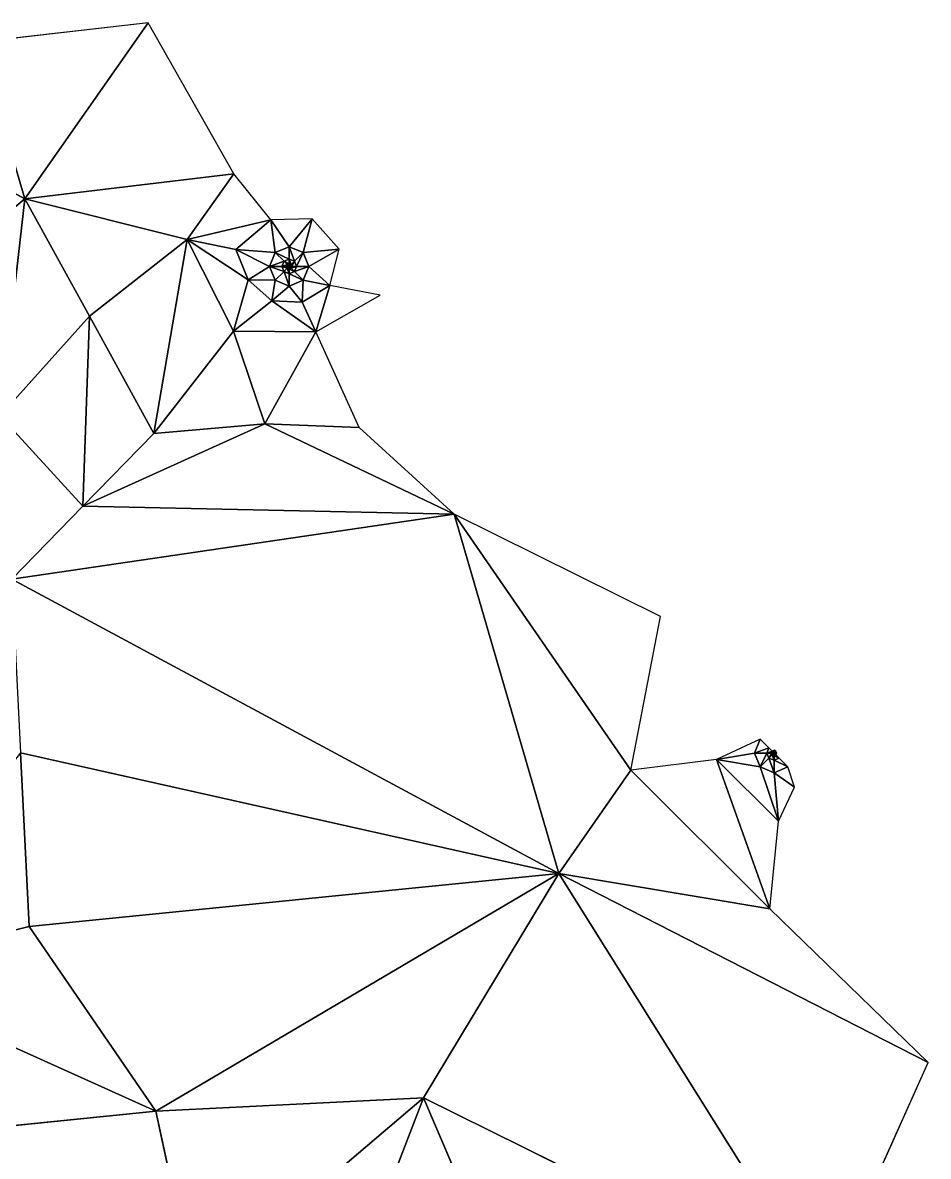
# Model space of a CAD drawing. Header units: metres. Extents: x 0 to 613718, y 0 to 269741.
# Drawn here: x 612874.8 to 613209.9, y 269225 to 269644.4 of the extents above; entities that cross this region are included whole.
import ezdxf

# ---------------------------------------------------------------- set-up
doc = ezdxf.new("R2010")
doc.units = ezdxf.units.M
doc.layers.get('0').update_dxf_attribs({"color": 13, "true_color": 0xff5454})

# ---------------------------------------------------------------- blocks, each defined once
blk = doc.blocks.new('Group1_1')
for p, q in [((612921.18, 269644.43, 249.36), (612858.37, 269637.19, 249.18)), ((612875.58, 269579.29, 249.33), (612921.18, 269644.43, 249.36)), ((612952.94, 269588.53, 249.54), (612921.18, 269644.43, 249.36)), ((612858.37, 269637.19, 249.18), (612875.58, 269579.29, 249.33)), ((612875.58, 269579.29, 249.33), (612808.02, 269615.47, 249.08)), ((612875.58, 269579.29, 249.33), (612952.94, 269588.53, 249.54)), ((612952.94, 269588.53, 249.54), (612935.62, 269564.16, 249.53)), ((612966.6, 269571.46, 249.59), (612952.94, 269588.53, 249.54)), ((612875.58, 269579.29, 249.33), (612852.45, 269560.19, 249.31)), ((612866.27, 269498.98, 249.47), (612875.58, 269579.29, 249.33)), ((612875.58, 269579.29, 249.33), (612935.62, 269564.16, 249.53)), ((612875.58, 269579.29, 249.33), (612899.46, 269535.86, 249.49)), ((612935.62, 269564.16, 249.53), (612966.6, 269571.46, 249.59)), ((612966.6, 269571.46, 249.59), (612953.6, 269560.52, 249.59)), ((612981.91, 269571.84, 249.71), (612966.6, 269571.46, 249.59)), ((612966.6, 269571.46, 249.59), (612973.42, 269561.55, 249.61)), ((612966.6, 269571.46, 249.59), (612968.26, 269559.42, 249.59)), ((612981.91, 269571.84, 249.71), (612973.42, 269561.55, 249.61)), ((612981.91, 269571.84, 249.71), (612978.57, 269559.42, 249.65)), ((612991.94, 269560.65, 249.82), (612981.91, 269571.84, 249.71)), ((612899.46, 269535.86, 249.49), (612935.62, 269564.16, 249.53)), ((612935.62, 269564.16, 249.53), (612923.35, 269492.43, 249.67)), ((612952.78, 269530.28, 249.68), (612935.62, 269564.16, 249.53)), ((612935.62, 269564.16, 249.53), (612953.6, 269560.52, 249.59)), ((612935.62, 269564.16, 249.53), (612958.24, 269549.33, 249.64)), ((612953.6, 269560.52, 249.59), (612968.26, 269559.42, 249.59)), ((612953.6, 269560.52, 249.59), (612966.13, 269554.26, 249.61)), ((612953.6, 269560.52, 249.59), (612958.24, 269549.33, 249.64)), ((612973.42, 269561.55, 249.61), (612968.26, 269559.42, 249.59)), ((612973.42, 269561.55, 249.61), (612978.57, 269559.42, 249.65)), ((612973.42, 269561.55, 249.61), (612975.32, 269556.17, 249.62)), ((612973.42, 269556.96, 249.62), (612973.42, 269561.55, 249.61)), ((612978.57, 269559.42, 249.65), (612991.94, 269560.65, 249.82)), ((612991.94, 269560.65, 249.82), (612980.7, 269554.26, 249.69)), ((612988.47, 269547.14, 249.83), (612991.94, 269560.65, 249.82)), ((612968.26, 269559.42, 249.59), (612966.13, 269554.26, 249.61)), ((612966.13, 269554.26, 249.61), (612971.51, 269556.17, 249.62)), ((612968.26, 269559.42, 249.59), (612973.42, 269556.96, 249.62)), ((612971.51, 269556.17, 249.62), (612968.26, 269559.42, 249.59)), ((612970.71, 269554.26, 249.62), (612971.51, 269556.17, 249.62)), ((612971.51, 269556.17, 249.62), (612973.42, 269556.96, 249.62)), ((612971.51, 269556.17, 249.62), (612972.71, 269554.97, 249.62)), ((612973.42, 269555.26, 249.62), (612971.51, 269556.17, 249.62)), ((612973.42, 269556.96, 249.62), (612975.32, 269556.17, 249.62)), ((612973.42, 269555.26, 249.62), (612973.42, 269556.96, 249.62)), ((612974.12, 269554.97, 249.62), (612973.42, 269556.96, 249.62)), ((612975.32, 269556.17, 249.62), (612974.12, 269554.97, 249.62)), ((612974.42, 269554.26, 249.62), (612975.32, 269556.17, 249.62)), ((612978.57, 269559.42, 249.65), (612975.32, 269556.17, 249.62)), ((612975.32, 269556.17, 249.62), (612976.11, 269554.26, 249.62)), ((612978.57, 269559.42, 249.65), (612976.11, 269554.26, 249.62)), ((612980.7, 269554.26, 249.69), (612978.57, 269559.42, 249.65)), ((612958.24, 269549.33, 249.64), (612966.13, 269554.26, 249.61)), ((612966.13, 269554.26, 249.61), (612970.71, 269554.26, 249.62)), ((612968.26, 269549.11, 249.66), (612966.13, 269554.26, 249.61)), ((612966.13, 269554.26, 249.61), (612971.51, 269552.35, 249.62)), ((612968.26, 269549.11, 249.66), (612971.51, 269552.35, 249.62)), ((612970.71, 269554.26, 249.62), (612972.71, 269554.97, 249.62)), ((612970.71, 269554.26, 249.62), (612971.51, 269552.35, 249.62)), ((612972.71, 269553.56, 249.62), (612970.71, 269554.26, 249.62)), ((612972.42, 269554.26, 249.62), (612970.71, 269554.26, 249.62)), ((612971.51, 269552.35, 249.62), (612972.71, 269553.56, 249.62)), ((612971.51, 269552.35, 249.62), (612973.42, 269551.56, 249.62)), ((612971.51, 269552.35, 249.62), (612973.42, 269546.97, 249.7)), ((612972.71, 269554.97, 249.62), (612972.42, 269554.26, 249.62)), ((612972.42, 269554.26, 249.62), (612972.71, 269553.56, 249.62)), ((612973.42, 269554.26, 249.62), (612972.42, 269554.26, 249.62)), ((612972.71, 269554.97, 249.62), (612973.42, 269555.26, 249.62)), ((612972.71, 269554.97, 249.62), (612973.42, 269554.26, 249.62)), ((612972.71, 269553.56, 249.62), (612973.42, 269554.26, 249.62)), ((612973.42, 269551.56, 249.62), (612972.71, 269553.56, 249.62)), ((612972.71, 269553.56, 249.62), (612973.42, 269553.26, 249.62)), ((612973.42, 269554.26, 249.62), (612973.42, 269555.26, 249.62)), ((612973.42, 269555.26, 249.62), (612974.12, 269554.97, 249.62)), ((612974.12, 269554.97, 249.62), (612973.42, 269554.26, 249.62)), ((612973.42, 269554.26, 249.62), (612974.12, 269553.56, 249.62)), ((612974.42, 269554.26, 249.62), (612973.42, 269554.26, 249.62)), ((612973.42, 269553.26, 249.62), (612973.42, 269554.26, 249.62)), ((612974.12, 269553.56, 249.62), (612973.42, 269553.26, 249.62)), ((612973.42, 269553.26, 249.62), (612973.42, 269551.56, 249.62)), ((612975.32, 269552.35, 249.62), (612973.42, 269553.26, 249.62)), ((612973.42, 269551.56, 249.62), (612975.32, 269552.35, 249.62)), ((612973.42, 269546.97, 249.7), (612973.42, 269551.56, 249.62)), ((612973.42, 269551.56, 249.62), (612978.57, 269549.11, 249.71)), ((612974.12, 269554.97, 249.62), (612974.42, 269554.26, 249.62)), ((612974.42, 269554.26, 249.62), (612974.12, 269553.56, 249.62)), ((612974.12, 269553.56, 249.62), (612976.11, 269554.26, 249.62)), ((612974.12, 269553.56, 249.62), (612975.32, 269552.35, 249.62)), ((612976.11, 269554.26, 249.62), (612974.42, 269554.26, 249.62)), ((612980.7, 269554.26, 249.69), (612975.32, 269552.35, 249.62)), ((612975.32, 269552.35, 249.62), (612976.11, 269554.26, 249.62)), ((612975.32, 269552.35, 249.62), (612978.57, 269549.11, 249.71)), ((612976.11, 269554.26, 249.62), (612980.7, 269554.26, 249.69)), ((612978.57, 269549.11, 249.71), (612980.7, 269554.26, 249.69)), ((612988.47, 269547.14, 249.83), (612980.7, 269554.26, 249.69)), ((612952.78, 269530.28, 249.68), (612958.24, 269549.33, 249.64)), ((612958.24, 269549.33, 249.64), (612966.98, 269541.48, 249.71)), ((612968.26, 269549.11, 249.66), (612958.24, 269549.33, 249.64)), ((612966.98, 269541.48, 249.71), (612968.26, 269549.11, 249.66)), ((612973.42, 269546.97, 249.7), (612968.26, 269549.11, 249.66)), ((612978.57, 269549.11, 249.71), (612973.42, 269546.97, 249.7)), ((612978.18, 269540.97, 249.77), (612978.57, 269549.11, 249.71)), ((612988.47, 269547.14, 249.83), (612978.57, 269549.11, 249.71)), ((612966.98, 269541.48, 249.71), (612973.42, 269546.97, 249.7)), ((612978.18, 269540.97, 249.77), (612973.42, 269546.97, 249.7)), ((612978.18, 269540.97, 249.77), (612988.47, 269547.14, 249.83)), ((612983.27, 269530.11, 249.83), (612988.47, 269547.14, 249.83)), ((612983.27, 269530.11, 249.83), (613007.04, 269543.63, 249.92)), ((613007.04, 269543.63, 249.92), (612988.47, 269547.14, 249.83)), ((612966.98, 269541.48, 249.71), (612952.78, 269530.28, 249.68)), ((612966.98, 269541.48, 249.71), (612978.18, 269540.97, 249.77)), ((612983.27, 269530.11, 249.83), (612966.98, 269541.48, 249.71)), ((612983.27, 269530.11, 249.83), (612978.18, 269540.97, 249.77)), ((612899.46, 269535.86, 249.49), (612866.27, 269498.98, 249.47)), ((612899.46, 269535.86, 249.49), (612897.06, 269465.5, 249.62)), ((612923.35, 269492.43, 249.67), (612899.46, 269535.86, 249.49)), ((612923.35, 269492.43, 249.67), (612952.78, 269530.28, 249.68)), ((612983.27, 269530.11, 249.83), (612952.78, 269530.28, 249.68)), ((612952.78, 269530.28, 249.68), (612964.4, 269496.02, 249.82)), ((612983.27, 269530.11, 249.83), (612964.4, 269496.02, 249.82)), ((612999.35, 269494.6, 249.97), (612983.27, 269530.11, 249.83)), ((612866.27, 269498.98, 249.47), (612897.06, 269465.5, 249.62)), ((612964.4, 269496.02, 249.82), (612897.06, 269465.5, 249.62)), ((612923.35, 269492.43, 249.67), (612964.4, 269496.02, 249.82)), ((612964.4, 269496.02, 249.82), (612999.35, 269494.6, 249.97)), ((613034.46, 269462.61, 250.18), (612964.4, 269496.02, 249.82)), ((613034.46, 269462.61, 250.18), (612999.35, 269494.6, 249.97)), ((612897.06, 269465.5, 249.62), (612923.35, 269492.43, 249.67)), ((612897.06, 269465.5, 249.62), (612870.77, 269438.56, 249.58)), ((613034.46, 269462.61, 250.18), (612897.06, 269465.5, 249.62)), ((612870.77, 269438.56, 249.58), (613034.46, 269462.61, 250.18)), ((613110.86, 269424.78, 250.64), (613034.46, 269462.61, 250.18)), ((613034.46, 269462.61, 250.18), (613099.85, 269367.91, 250.62)), ((613073.2, 269329.68, 250.51), (613034.46, 269462.61, 250.18)), ((612870.77, 269438.56, 249.58), (613073.2, 269329.68, 250.51)), ((613099.85, 269367.91, 250.62), (613110.86, 269424.78, 250.64)), ((613147.67, 269379.39, 250.86), (613131.57, 269371.85, 250.76)), ((613145.54, 269374.23, 250.85), (613147.67, 269379.39, 250.86)), ((613150.92, 269376.14, 250.9), (613147.67, 269379.39, 250.86)), ((613150.92, 269376.14, 250.9), (613145.54, 269374.23, 250.85)), ((613150.13, 269374.23, 250.9), (613150.92, 269376.14, 250.9)), ((613152.12, 269374.94, 250.94), (613150.92, 269376.14, 250.9)), ((613152.83, 269375.23, 250.94), (613152.12, 269374.94, 250.94)), ((613152.83, 269374.23, 250.95), (613152.83, 269375.23, 250.94)), ((613153.53, 269374.94, 250.94), (613152.83, 269375.23, 250.94)), ((612877.15, 269310.08, 249.77), (612873.96, 269374.32, 249.69)), ((612873.96, 269374.32, 249.69), (613073.2, 269329.68, 250.51)), ((613131.57, 269371.85, 250.76), (613099.85, 269367.91, 250.62)), ((613145.54, 269374.23, 250.85), (613131.57, 269371.85, 250.76)), ((613151.22, 269316.55, 250.79), (613131.57, 269371.85, 250.76)), ((613154.43, 269349, 250.84), (613131.57, 269371.85, 250.76)), ((613131.57, 269371.85, 250.76), (613147.67, 269369.08, 250.85)), ((613145.54, 269374.23, 250.85), (613150.13, 269374.23, 250.9)), ((613145.54, 269374.23, 250.85), (613147.67, 269369.08, 250.85)), ((613147.67, 269369.08, 250.85), (613150.13, 269374.23, 250.9)), ((613150.92, 269372.33, 250.9), (613147.67, 269369.08, 250.85)), ((613150.13, 269374.23, 250.9), (613152.12, 269374.94, 250.94)), ((613150.92, 269372.33, 250.9), (613150.13, 269374.23, 250.9)), ((613151.83, 269374.23, 250.94), (613150.13, 269374.23, 250.9)), ((613151.83, 269374.23, 250.94), (613150.92, 269372.33, 250.9)), ((613150.92, 269372.33, 250.9), (613152.12, 269373.53, 250.94)), ((613152.83, 269366.95, 250.87), (613150.92, 269372.33, 250.9)), ((613150.92, 269372.33, 250.9), (613152.83, 269371.53, 250.91)), ((613151.83, 269374.23, 250.94), (613152.12, 269374.94, 250.94)), ((613152.12, 269373.53, 250.94), (613151.83, 269374.23, 250.94)), ((613152.83, 269374.23, 250.95), (613151.83, 269374.23, 250.94)), ((613152.12, 269374.94, 250.94), (613152.83, 269374.23, 250.95)), ((613152.12, 269373.53, 250.94), (613152.83, 269374.23, 250.95)), ((613152.12, 269373.53, 250.94), (613152.83, 269373.23, 250.94)), ((613152.12, 269373.53, 250.94), (613152.83, 269371.53, 250.91)), ((613153.53, 269374.94, 250.94), (613152.83, 269374.23, 250.95)), ((613152.83, 269373.23, 250.94), (613152.83, 269374.23, 250.95)), ((613153.53, 269373.53, 250.94), (613152.83, 269374.23, 250.95)), ((613153.83, 269374.23, 250.94), (613152.83, 269374.23, 250.95)), ((613152.83, 269373.23, 250.94), (613153.53, 269373.53, 250.94)), ((613152.83, 269371.53, 250.91), (613152.83, 269373.23, 250.94)), ((613154.73, 269372.33, 250.91), (613152.83, 269373.23, 250.94)), ((613152.83, 269371.53, 250.91), (613154.73, 269372.33, 250.91)), ((613152.83, 269371.53, 250.91), (613152.83, 269366.95, 250.87)), ((613157.98, 269369.08, 250.89), (613152.83, 269371.53, 250.91)), ((613153.83, 269374.23, 250.94), (613153.53, 269374.94, 250.94)), ((613153.53, 269373.53, 250.94), (613153.83, 269374.23, 250.94)), ((613154.73, 269372.33, 250.91), (613153.53, 269373.53, 250.94)), ((613157.98, 269369.08, 250.89), (613154.73, 269372.33, 250.91)), ((613099.85, 269367.91, 250.62), (613073.2, 269329.68, 250.51)), ((613099.85, 269367.91, 250.62), (613151.22, 269316.55, 250.79)), ((613147.67, 269369.08, 250.85), (613152.83, 269366.95, 250.87)), ((613154.43, 269349, 250.84), (613147.67, 269369.08, 250.85)), ((613152.83, 269366.95, 250.87), (613157.98, 269369.08, 250.89)), ((613152.83, 269366.95, 250.87), (613154.43, 269349, 250.84)), ((613160.43, 269361.55, 250.88), (613152.83, 269366.95, 250.87)), ((613160.43, 269361.55, 250.88), (613157.98, 269369.08, 250.89)), ((613154.43, 269349, 250.84), (613160.43, 269361.55, 250.88)), ((613151.22, 269316.55, 250.79), (613154.43, 269349, 250.84)), ((613073.2, 269329.68, 250.51), (612877.15, 269310.08, 249.77)), ((613073.2, 269329.68, 250.51), (612924.11, 269241.71, 249.99)), ((613023.13, 269246.61, 250.32), (613073.2, 269329.68, 250.51)), ((613073.2, 269329.68, 250.51), (613151.22, 269316.55, 250.79)), ((613073.2, 269329.68, 250.51), (613171.08, 269173.34, 250.74)), ((613209.92, 269259.68, 250.91), (613073.2, 269329.68, 250.51)), ((613209.92, 269259.68, 250.91), (613151.22, 269316.55, 250.79)), ((612809.84, 269293.09, 249.57), (612877.15, 269310.08, 249.77)), ((612924.11, 269241.71, 249.99), (612877.15, 269310.08, 249.77)), ((612924.11, 269241.71, 249.99), (612809.84, 269293.09, 249.57)), ((613171.08, 269173.34, 250.74), (613209.92, 269259.68, 250.91)), ((612924.11, 269241.71, 249.99), (613023.13, 269246.61, 250.32)), ((613023.13, 269246.61, 250.32), (612938.53, 269174.67, 250.05)), ((612981.08, 269137.44, 250.17), (613023.13, 269246.61, 250.32)), ((613171.08, 269173.34, 250.74), (613023.13, 269246.61, 250.32)), ((613023.13, 269246.61, 250.32), (613062.98, 269153.39, 250.42)), ((612924.11, 269241.71, 249.99), (612840.46, 269233.21, 249.7)), ((612924.11, 269241.71, 249.99), (612938.53, 269174.67, 250.05))]:
    blk.add_line(p, q)
mesh = blk.add_polyface()
corners = [(612921.18, 269644.43, 249.36), (612858.37, 269637.19, 249.18), (612875.58, 269579.29, 249.33)]
mesh.append_faces([[corners[k] for k in face] for face in [(0, 1, 2)]])
mesh = blk.add_polyface()
corners = [(612952.94, 269588.53, 249.54), (612921.18, 269644.43, 249.36), (612875.58, 269579.29, 249.33)]
mesh.append_faces([[corners[k] for k in face] for face in [(0, 1, 2)]])
mesh = blk.add_polyface()
corners = [(612875.58, 269579.29, 249.33), (612858.37, 269637.19, 249.18), (612808.02, 269615.47, 249.08)]
mesh.append_faces([[corners[k] for k in face] for face in [(0, 1, 2)]])
mesh = blk.add_polyface()
corners = [(612875.58, 269579.29, 249.33), (612808.02, 269615.47, 249.08), (612852.45, 269560.19, 249.31)]
mesh.append_faces([[corners[k] for k in face] for face in [(0, 1, 2)]])
mesh = blk.add_polyface()
corners = [(612952.94, 269588.53, 249.54), (612875.58, 269579.29, 249.33), (612935.62, 269564.16, 249.53)]
mesh.append_faces([[corners[k] for k in face] for face in [(0, 1, 2)]])
mesh = blk.add_polyface()
corners = [(612966.6, 269571.46, 249.59), (612952.94, 269588.53, 249.54), (612935.62, 269564.16, 249.53)]
mesh.append_faces([[corners[k] for k in face] for face in [(0, 1, 2)]])
mesh = blk.add_polyface()
corners = [(612875.58, 269579.29, 249.33), (612852.45, 269560.19, 249.31), (612866.27, 269498.98, 249.47)]
mesh.append_faces([[corners[k] for k in face] for face in [(0, 1, 2)]])
mesh = blk.add_polyface()
corners = [(612899.46, 269535.86, 249.49), (612875.58, 269579.29, 249.33), (612866.27, 269498.98, 249.47)]
mesh.append_faces([[corners[k] for k in face] for face in [(0, 1, 2)]])
mesh = blk.add_polyface()
corners = [(612935.62, 269564.16, 249.53), (612875.58, 269579.29, 249.33), (612899.46, 269535.86, 249.49)]
mesh.append_faces([[corners[k] for k in face] for face in [(0, 1, 2)]])
mesh = blk.add_polyface()
corners = [(612966.6, 269571.46, 249.59), (612935.62, 269564.16, 249.53), (612953.6, 269560.52, 249.59)]
mesh.append_faces([[corners[k] for k in face] for face in [(0, 1, 2)]])
mesh = blk.add_polyface()
corners = [(612968.26, 269559.42, 249.59), (612966.6, 269571.46, 249.59), (612953.6, 269560.52, 249.59)]
mesh.append_faces([[corners[k] for k in face] for face in [(0, 1, 2)]])
mesh = blk.add_polyface()
corners = [(612981.91, 269571.84, 249.71), (612966.6, 269571.46, 249.59), (612973.42, 269561.55, 249.61)]
mesh.append_faces([[corners[k] for k in face] for face in [(0, 1, 2)]])
mesh = blk.add_polyface()
corners = [(612973.42, 269561.55, 249.61), (612966.6, 269571.46, 249.59), (612968.26, 269559.42, 249.59)]
mesh.append_faces([[corners[k] for k in face] for face in [(0, 1, 2)]])
mesh = blk.add_polyface()
corners = [(612981.91, 269571.84, 249.71), (612973.42, 269561.55, 249.61), (612978.57, 269559.42, 249.65)]
mesh.append_faces([[corners[k] for k in face] for face in [(0, 1, 2)]])
mesh = blk.add_polyface()
corners = [(612991.94, 269560.65, 249.82), (612981.91, 269571.84, 249.71), (612978.57, 269559.42, 249.65)]
mesh.append_faces([[corners[k] for k in face] for face in [(0, 1, 2)]])
mesh = blk.add_polyface()
corners = [(612935.62, 269564.16, 249.53), (612899.46, 269535.86, 249.49), (612923.35, 269492.43, 249.67)]
mesh.append_faces([[corners[k] for k in face] for face in [(0, 1, 2)]])
mesh = blk.add_polyface()
corners = [(612952.78, 269530.28, 249.68), (612935.62, 269564.16, 249.53), (612923.35, 269492.43, 249.67)]
mesh.append_faces([[corners[k] for k in face] for face in [(0, 1, 2)]])
mesh = blk.add_polyface()
corners = [(612958.24, 269549.33, 249.64), (612953.6, 269560.52, 249.59), (612935.62, 269564.16, 249.53)]
mesh.append_faces([[corners[k] for k in face] for face in [(0, 1, 2)]])
mesh = blk.add_polyface()
corners = [(612958.24, 269549.33, 249.64), (612935.62, 269564.16, 249.53), (612952.78, 269530.28, 249.68)]
mesh.append_faces([[corners[k] for k in face] for face in [(0, 1, 2)]])
mesh = blk.add_polyface()
corners = [(612968.26, 269559.42, 249.59), (612953.6, 269560.52, 249.59), (612966.13, 269554.26, 249.61)]
mesh.append_faces([[corners[k] for k in face] for face in [(0, 1, 2)]])
mesh = blk.add_polyface()
corners = [(612966.13, 269554.26, 249.61), (612953.6, 269560.52, 249.59), (612958.24, 269549.33, 249.64)]
mesh.append_faces([[corners[k] for k in face] for face in [(0, 1, 2)]])
mesh = blk.add_polyface()
corners = [(612973.42, 269561.55, 249.61), (612968.26, 269559.42, 249.59), (612973.42, 269556.96, 249.62)]
mesh.append_faces([[corners[k] for k in face] for face in [(0, 1, 2)]])
mesh = blk.add_polyface()
corners = [(612978.57, 269559.42, 249.65), (612973.42, 269561.55, 249.61), (612975.32, 269556.17, 249.62)]
mesh.append_faces([[corners[k] for k in face] for face in [(0, 1, 2)]])
mesh = blk.add_polyface()
corners = [(612975.32, 269556.17, 249.62), (612973.42, 269561.55, 249.61), (612973.42, 269556.96, 249.62)]
mesh.append_faces([[corners[k] for k in face] for face in [(0, 1, 2)]])
mesh = blk.add_polyface()
corners = [(612991.94, 269560.65, 249.82), (612978.57, 269559.42, 249.65), (612980.7, 269554.26, 249.69)]
mesh.append_faces([[corners[k] for k in face] for face in [(0, 1, 2)]])
mesh = blk.add_polyface()
corners = [(612991.94, 269560.65, 249.82), (612980.7, 269554.26, 249.69), (612988.47, 269547.14, 249.83)]
mesh.append_faces([[corners[k] for k in face] for face in [(0, 1, 2)]])
mesh = blk.add_polyface()
corners = [(612971.51, 269556.17, 249.62), (612968.26, 269559.42, 249.59), (612966.13, 269554.26, 249.61)]
mesh.append_faces([[corners[k] for k in face] for face in [(0, 1, 2)]])
mesh = blk.add_polyface()
corners = [(612971.51, 269556.17, 249.62), (612966.13, 269554.26, 249.61), (612970.71, 269554.26, 249.62)]
mesh.append_faces([[corners[k] for k in face] for face in [(0, 1, 2)]])
mesh = blk.add_polyface()
corners = [(612973.42, 269556.96, 249.62), (612968.26, 269559.42, 249.59), (612971.51, 269556.17, 249.62)]
mesh.append_faces([[corners[k] for k in face] for face in [(0, 1, 2)]])
mesh = blk.add_polyface()
corners = [(612972.71, 269554.97, 249.62), (612971.51, 269556.17, 249.62), (612970.71, 269554.26, 249.62)]
mesh.append_faces([[corners[k] for k in face] for face in [(0, 1, 2)]])
mesh = blk.add_polyface()
corners = [(612973.42, 269556.96, 249.62), (612971.51, 269556.17, 249.62), (612973.42, 269555.26, 249.62)]
mesh.append_faces([[corners[k] for k in face] for face in [(0, 1, 2)]])
mesh = blk.add_polyface()
corners = [(612973.42, 269555.26, 249.62), (612971.51, 269556.17, 249.62), (612972.71, 269554.97, 249.62)]
mesh.append_faces([[corners[k] for k in face] for face in [(0, 1, 2)]])
mesh = blk.add_polyface()
corners = [(612974.12, 269554.97, 249.62), (612973.42, 269556.96, 249.62), (612973.42, 269555.26, 249.62)]
mesh.append_faces([[corners[k] for k in face] for face in [(0, 1, 2)]])
mesh = blk.add_polyface()
corners = [(612975.32, 269556.17, 249.62), (612973.42, 269556.96, 249.62), (612974.12, 269554.97, 249.62)]
mesh.append_faces([[corners[k] for k in face] for face in [(0, 1, 2)]])
mesh = blk.add_polyface()
corners = [(612975.32, 269556.17, 249.62), (612974.12, 269554.97, 249.62), (612974.42, 269554.26, 249.62)]
mesh.append_faces([[corners[k] for k in face] for face in [(0, 1, 2)]])
mesh = blk.add_polyface()
corners = [(612976.11, 269554.26, 249.62), (612975.32, 269556.17, 249.62), (612974.42, 269554.26, 249.62)]
mesh.append_faces([[corners[k] for k in face] for face in [(0, 1, 2)]])
mesh = blk.add_polyface()
corners = [(612978.57, 269559.42, 249.65), (612975.32, 269556.17, 249.62), (612976.11, 269554.26, 249.62)]
mesh.append_faces([[corners[k] for k in face] for face in [(0, 1, 2)]])
mesh = blk.add_polyface()
corners = [(612980.7, 269554.26, 249.69), (612978.57, 269559.42, 249.65), (612976.11, 269554.26, 249.62)]
mesh.append_faces([[corners[k] for k in face] for face in [(0, 1, 2)]])
mesh = blk.add_polyface()
corners = [(612968.26, 269549.11, 249.66), (612966.13, 269554.26, 249.61), (612958.24, 269549.33, 249.64)]
mesh.append_faces([[corners[k] for k in face] for face in [(0, 1, 2)]])
mesh = blk.add_polyface()
corners = [(612971.51, 269552.35, 249.62), (612970.71, 269554.26, 249.62), (612966.13, 269554.26, 249.61)]
mesh.append_faces([[corners[k] for k in face] for face in [(0, 1, 2)]])
mesh = blk.add_polyface()
corners = [(612971.51, 269552.35, 249.62), (612966.13, 269554.26, 249.61), (612968.26, 269549.11, 249.66)]
mesh.append_faces([[corners[k] for k in face] for face in [(0, 1, 2)]])
mesh = blk.add_polyface()
corners = [(612973.42, 269546.97, 249.7), (612971.51, 269552.35, 249.62), (612968.26, 269549.11, 249.66)]
mesh.append_faces([[corners[k] for k in face] for face in [(0, 1, 2)]])
mesh = blk.add_polyface()
corners = [(612972.71, 269554.97, 249.62), (612970.71, 269554.26, 249.62), (612972.42, 269554.26, 249.62)]
mesh.append_faces([[corners[k] for k in face] for face in [(0, 1, 2)]])
mesh = blk.add_polyface()
corners = [(612972.71, 269553.56, 249.62), (612970.71, 269554.26, 249.62), (612971.51, 269552.35, 249.62)]
mesh.append_faces([[corners[k] for k in face] for face in [(0, 1, 2)]])
mesh = blk.add_polyface()
corners = [(612972.71, 269553.56, 249.62), (612972.42, 269554.26, 249.62), (612970.71, 269554.26, 249.62)]
mesh.append_faces([[corners[k] for k in face] for face in [(0, 1, 2)]])
mesh = blk.add_polyface()
corners = [(612973.42, 269551.56, 249.62), (612972.71, 269553.56, 249.62), (612971.51, 269552.35, 249.62)]
mesh.append_faces([[corners[k] for k in face] for face in [(0, 1, 2)]])
mesh = blk.add_polyface()
corners = [(612973.42, 269551.56, 249.62), (612971.51, 269552.35, 249.62), (612973.42, 269546.97, 249.7)]
mesh.append_faces([[corners[k] for k in face] for face in [(0, 1, 2)]])
mesh = blk.add_polyface()
corners = [(612973.42, 269554.26, 249.62), (612972.71, 269554.97, 249.62), (612972.42, 269554.26, 249.62)]
mesh.append_faces([[corners[k] for k in face] for face in [(0, 1, 2)]])
mesh = blk.add_polyface()
corners = [(612973.42, 269554.26, 249.62), (612972.42, 269554.26, 249.62), (612972.71, 269553.56, 249.62)]
mesh.append_faces([[corners[k] for k in face] for face in [(0, 1, 2)]])
mesh = blk.add_polyface()
corners = [(612973.42, 269555.26, 249.62), (612972.71, 269554.97, 249.62), (612973.42, 269554.26, 249.62)]
mesh.append_faces([[corners[k] for k in face] for face in [(0, 1, 2)]])
mesh = blk.add_polyface()
corners = [(612973.42, 269554.26, 249.62), (612972.71, 269553.56, 249.62), (612973.42, 269553.26, 249.62)]
mesh.append_faces([[corners[k] for k in face] for face in [(0, 1, 2)]])
mesh = blk.add_polyface()
corners = [(612973.42, 269553.26, 249.62), (612972.71, 269553.56, 249.62), (612973.42, 269551.56, 249.62)]
mesh.append_faces([[corners[k] for k in face] for face in [(0, 1, 2)]])
mesh = blk.add_polyface()
corners = [(612974.12, 269554.97, 249.62), (612973.42, 269555.26, 249.62), (612973.42, 269554.26, 249.62)]
mesh.append_faces([[corners[k] for k in face] for face in [(0, 1, 2)]])
mesh = blk.add_polyface()
corners = [(612974.42, 269554.26, 249.62), (612974.12, 269554.97, 249.62), (612973.42, 269554.26, 249.62)]
mesh.append_faces([[corners[k] for k in face] for face in [(0, 1, 2)]])
mesh = blk.add_polyface()
corners = [(612974.42, 269554.26, 249.62), (612973.42, 269554.26, 249.62), (612974.12, 269553.56, 249.62)]
mesh.append_faces([[corners[k] for k in face] for face in [(0, 1, 2)]])
mesh = blk.add_polyface()
corners = [(612974.12, 269553.56, 249.62), (612973.42, 269554.26, 249.62), (612973.42, 269553.26, 249.62)]
mesh.append_faces([[corners[k] for k in face] for face in [(0, 1, 2)]])
mesh = blk.add_polyface()
corners = [(612975.32, 269552.35, 249.62), (612974.12, 269553.56, 249.62), (612973.42, 269553.26, 249.62)]
mesh.append_faces([[corners[k] for k in face] for face in [(0, 1, 2)]])
mesh = blk.add_polyface()
corners = [(612975.32, 269552.35, 249.62), (612973.42, 269553.26, 249.62), (612973.42, 269551.56, 249.62)]
mesh.append_faces([[corners[k] for k in face] for face in [(0, 1, 2)]])
mesh = blk.add_polyface()
corners = [(612978.57, 269549.11, 249.71), (612975.32, 269552.35, 249.62), (612973.42, 269551.56, 249.62)]
mesh.append_faces([[corners[k] for k in face] for face in [(0, 1, 2)]])
mesh = blk.add_polyface()
corners = [(612978.57, 269549.11, 249.71), (612973.42, 269551.56, 249.62), (612973.42, 269546.97, 249.7)]
mesh.append_faces([[corners[k] for k in face] for face in [(0, 1, 2)]])
mesh = blk.add_polyface()
corners = [(612976.11, 269554.26, 249.62), (612974.42, 269554.26, 249.62), (612974.12, 269553.56, 249.62)]
mesh.append_faces([[corners[k] for k in face] for face in [(0, 1, 2)]])
mesh = blk.add_polyface()
corners = [(612976.11, 269554.26, 249.62), (612974.12, 269553.56, 249.62), (612975.32, 269552.35, 249.62)]
mesh.append_faces([[corners[k] for k in face] for face in [(0, 1, 2)]])
mesh = blk.add_polyface()
corners = [(612980.7, 269554.26, 249.69), (612975.32, 269552.35, 249.62), (612978.57, 269549.11, 249.71)]
mesh.append_faces([[corners[k] for k in face] for face in [(0, 1, 2)]])
mesh = blk.add_polyface()
corners = [(612980.7, 269554.26, 249.69), (612976.11, 269554.26, 249.62), (612975.32, 269552.35, 249.62)]
mesh.append_faces([[corners[k] for k in face] for face in [(0, 1, 2)]])
mesh = blk.add_polyface()
corners = [(612988.47, 269547.14, 249.83), (612980.7, 269554.26, 249.69), (612978.57, 269549.11, 249.71)]
mesh.append_faces([[corners[k] for k in face] for face in [(0, 1, 2)]])
mesh = blk.add_polyface()
corners = [(612966.98, 269541.48, 249.71), (612958.24, 269549.33, 249.64), (612952.78, 269530.28, 249.68)]
mesh.append_faces([[corners[k] for k in face] for face in [(0, 1, 2)]])
mesh = blk.add_polyface()
corners = [(612968.26, 269549.11, 249.66), (612958.24, 269549.33, 249.64), (612966.98, 269541.48, 249.71)]
mesh.append_faces([[corners[k] for k in face] for face in [(0, 1, 2)]])
mesh = blk.add_polyface()
corners = [(612973.42, 269546.97, 249.7), (612968.26, 269549.11, 249.66), (612966.98, 269541.48, 249.71)]
mesh.append_faces([[corners[k] for k in face] for face in [(0, 1, 2)]])
mesh = blk.add_polyface()
corners = [(612978.57, 269549.11, 249.71), (612973.42, 269546.97, 249.7), (612978.18, 269540.97, 249.77)]
mesh.append_faces([[corners[k] for k in face] for face in [(0, 1, 2)]])
mesh = blk.add_polyface()
corners = [(612988.47, 269547.14, 249.83), (612978.57, 269549.11, 249.71), (612978.18, 269540.97, 249.77)]
mesh.append_faces([[corners[k] for k in face] for face in [(0, 1, 2)]])
mesh = blk.add_polyface()
corners = [(612978.18, 269540.97, 249.77), (612973.42, 269546.97, 249.7), (612966.98, 269541.48, 249.71)]
mesh.append_faces([[corners[k] for k in face] for face in [(0, 1, 2)]])
mesh = blk.add_polyface()
corners = [(612988.47, 269547.14, 249.83), (612978.18, 269540.97, 249.77), (612983.27, 269530.11, 249.83)]
mesh.append_faces([[corners[k] for k in face] for face in [(0, 1, 2)]])
mesh = blk.add_polyface()
corners = [(613007.04, 269543.63, 249.92), (612988.47, 269547.14, 249.83), (612983.27, 269530.11, 249.83)]
mesh.append_faces([[corners[k] for k in face] for face in [(0, 1, 2)]])
mesh = blk.add_polyface()
corners = [(612983.27, 269530.11, 249.83), (612966.98, 269541.48, 249.71), (612952.78, 269530.28, 249.68)]
mesh.append_faces([[corners[k] for k in face] for face in [(0, 1, 2)]])
mesh = blk.add_polyface()
corners = [(612983.27, 269530.11, 249.83), (612978.18, 269540.97, 249.77), (612966.98, 269541.48, 249.71)]
mesh.append_faces([[corners[k] for k in face] for face in [(0, 1, 2)]])
mesh = blk.add_polyface()
corners = [(612899.46, 269535.86, 249.49), (612866.27, 269498.98, 249.47), (612897.06, 269465.5, 249.62)]
mesh.append_faces([[corners[k] for k in face] for face in [(0, 1, 2)]])
mesh = blk.add_polyface()
corners = [(612923.35, 269492.43, 249.67), (612899.46, 269535.86, 249.49), (612897.06, 269465.5, 249.62)]
mesh.append_faces([[corners[k] for k in face] for face in [(0, 1, 2)]])
mesh = blk.add_polyface()
corners = [(612964.4, 269496.02, 249.82), (612952.78, 269530.28, 249.68), (612923.35, 269492.43, 249.67)]
mesh.append_faces([[corners[k] for k in face] for face in [(0, 1, 2)]])
mesh = blk.add_polyface()
corners = [(612983.27, 269530.11, 249.83), (612952.78, 269530.28, 249.68), (612964.4, 269496.02, 249.82)]
mesh.append_faces([[corners[k] for k in face] for face in [(0, 1, 2)]])
mesh = blk.add_polyface()
corners = [(612999.35, 269494.6, 249.97), (612983.27, 269530.11, 249.83), (612964.4, 269496.02, 249.82)]
mesh.append_faces([[corners[k] for k in face] for face in [(0, 1, 2)]])
mesh = blk.add_polyface()
corners = [(612897.06, 269465.5, 249.62), (612866.27, 269498.98, 249.47), (612870.77, 269438.56, 249.58)]
mesh.append_faces([[corners[k] for k in face] for face in [(0, 1, 2)]])
mesh = blk.add_polyface()
corners = [(613034.46, 269462.61, 250.18), (612964.4, 269496.02, 249.82), (612897.06, 269465.5, 249.62)]
mesh.append_faces([[corners[k] for k in face] for face in [(0, 1, 2)]])
mesh = blk.add_polyface()
corners = [(612964.4, 269496.02, 249.82), (612923.35, 269492.43, 249.67), (612897.06, 269465.5, 249.62)]
mesh.append_faces([[corners[k] for k in face] for face in [(0, 1, 2)]])
mesh = blk.add_polyface()
corners = [(613034.46, 269462.61, 250.18), (612999.35, 269494.6, 249.97), (612964.4, 269496.02, 249.82)]
mesh.append_faces([[corners[k] for k in face] for face in [(0, 1, 2)]])
mesh = blk.add_polyface()
corners = [(613034.46, 269462.61, 250.18), (612897.06, 269465.5, 249.62), (612870.77, 269438.56, 249.58)]
mesh.append_faces([[corners[k] for k in face] for face in [(0, 1, 2)]])
mesh = blk.add_polyface()
corners = [(613073.2, 269329.68, 250.51), (613034.46, 269462.61, 250.18), (612870.77, 269438.56, 249.58)]
mesh.append_faces([[corners[k] for k in face] for face in [(0, 1, 2)]])
mesh = blk.add_polyface()
corners = [(613110.86, 269424.78, 250.64), (613034.46, 269462.61, 250.18), (613099.85, 269367.91, 250.62)]
mesh.append_faces([[corners[k] for k in face] for face in [(0, 1, 2)]])
mesh = blk.add_polyface()
corners = [(613099.85, 269367.91, 250.62), (613034.46, 269462.61, 250.18), (613073.2, 269329.68, 250.51)]
mesh.append_faces([[corners[k] for k in face] for face in [(0, 1, 2)]])
mesh = blk.add_polyface()
corners = [(613073.2, 269329.68, 250.51), (612870.77, 269438.56, 249.58), (612873.96, 269374.32, 249.69)]
mesh.append_faces([[corners[k] for k in face] for face in [(0, 1, 2)]])
mesh = blk.add_polyface()
corners = [(613147.67, 269379.39, 250.86), (613131.57, 269371.85, 250.76), (613145.54, 269374.23, 250.85)]
mesh.append_faces([[corners[k] for k in face] for face in [(0, 1, 2)]])
mesh = blk.add_polyface()
corners = [(613150.92, 269376.14, 250.9), (613147.67, 269379.39, 250.86), (613145.54, 269374.23, 250.85)]
mesh.append_faces([[corners[k] for k in face] for face in [(0, 1, 2)]])
mesh = blk.add_polyface()
corners = [(613150.92, 269376.14, 250.9), (613145.54, 269374.23, 250.85), (613150.13, 269374.23, 250.9)]
mesh.append_faces([[corners[k] for k in face] for face in [(0, 1, 2)]])
mesh = blk.add_polyface()
corners = [(613152.12, 269374.94, 250.94), (613150.92, 269376.14, 250.9), (613150.13, 269374.23, 250.9)]
mesh.append_faces([[corners[k] for k in face] for face in [(0, 1, 2)]])
mesh = blk.add_polyface()
corners = [(613152.83, 269375.23, 250.94), (613152.12, 269374.94, 250.94), (613152.83, 269374.23, 250.95)]
mesh.append_faces([[corners[k] for k in face] for face in [(0, 1, 2)]])
mesh = blk.add_polyface()
corners = [(613153.53, 269374.94, 250.94), (613152.83, 269375.23, 250.94), (613152.83, 269374.23, 250.95)]
mesh.append_faces([[corners[k] for k in face] for face in [(0, 1, 2)]])
mesh = blk.add_polyface()
corners = [(612877.15, 269310.08, 249.77), (612873.96, 269374.32, 249.69), (612809.84, 269293.09, 249.57)]
mesh.append_faces([[corners[k] for k in face] for face in [(0, 1, 2)]])
mesh = blk.add_polyface()
corners = [(613073.2, 269329.68, 250.51), (612873.96, 269374.32, 249.69), (612877.15, 269310.08, 249.77)]
mesh.append_faces([[corners[k] for k in face] for face in [(0, 1, 2)]])
mesh = blk.add_polyface()
corners = [(613151.22, 269316.55, 250.79), (613131.57, 269371.85, 250.76), (613099.85, 269367.91, 250.62)]
mesh.append_faces([[corners[k] for k in face] for face in [(0, 1, 2)]])
mesh = blk.add_polyface()
corners = [(613147.67, 269369.08, 250.85), (613145.54, 269374.23, 250.85), (613131.57, 269371.85, 250.76)]
mesh.append_faces([[corners[k] for k in face] for face in [(0, 1, 2)]])
mesh = blk.add_polyface()
corners = [(613154.43, 269349, 250.84), (613131.57, 269371.85, 250.76), (613151.22, 269316.55, 250.79)]
mesh.append_faces([[corners[k] for k in face] for face in [(0, 1, 2)]])
mesh = blk.add_polyface()
corners = [(613154.43, 269349, 250.84), (613147.67, 269369.08, 250.85), (613131.57, 269371.85, 250.76)]
mesh.append_faces([[corners[k] for k in face] for face in [(0, 1, 2)]])
mesh = blk.add_polyface()
corners = [(613150.13, 269374.23, 250.9), (613145.54, 269374.23, 250.85), (613147.67, 269369.08, 250.85)]
mesh.append_faces([[corners[k] for k in face] for face in [(0, 1, 2)]])
mesh = blk.add_polyface()
corners = [(613150.92, 269372.33, 250.9), (613150.13, 269374.23, 250.9), (613147.67, 269369.08, 250.85)]
mesh.append_faces([[corners[k] for k in face] for face in [(0, 1, 2)]])
mesh = blk.add_polyface()
corners = [(613152.83, 269366.95, 250.87), (613150.92, 269372.33, 250.9), (613147.67, 269369.08, 250.85)]
mesh.append_faces([[corners[k] for k in face] for face in [(0, 1, 2)]])
mesh = blk.add_polyface()
corners = [(613152.12, 269374.94, 250.94), (613150.13, 269374.23, 250.9), (613151.83, 269374.23, 250.94)]
mesh.append_faces([[corners[k] for k in face] for face in [(0, 1, 2)]])
mesh = blk.add_polyface()
corners = [(613151.83, 269374.23, 250.94), (613150.13, 269374.23, 250.9), (613150.92, 269372.33, 250.9)]
mesh.append_faces([[corners[k] for k in face] for face in [(0, 1, 2)]])
mesh = blk.add_polyface()
corners = [(613152.12, 269373.53, 250.94), (613151.83, 269374.23, 250.94), (613150.92, 269372.33, 250.9)]
mesh.append_faces([[corners[k] for k in face] for face in [(0, 1, 2)]])
mesh = blk.add_polyface()
corners = [(613152.83, 269371.53, 250.91), (613152.12, 269373.53, 250.94), (613150.92, 269372.33, 250.9)]
mesh.append_faces([[corners[k] for k in face] for face in [(0, 1, 2)]])
mesh = blk.add_polyface()
corners = [(613152.83, 269371.53, 250.91), (613150.92, 269372.33, 250.9), (613152.83, 269366.95, 250.87)]
mesh.append_faces([[corners[k] for k in face] for face in [(0, 1, 2)]])
mesh = blk.add_polyface()
corners = [(613152.83, 269374.23, 250.95), (613152.12, 269374.94, 250.94), (613151.83, 269374.23, 250.94)]
mesh.append_faces([[corners[k] for k in face] for face in [(0, 1, 2)]])
mesh = blk.add_polyface()
corners = [(613152.83, 269374.23, 250.95), (613151.83, 269374.23, 250.94), (613152.12, 269373.53, 250.94)]
mesh.append_faces([[corners[k] for k in face] for face in [(0, 1, 2)]])
mesh = blk.add_polyface()
corners = [(613152.83, 269374.23, 250.95), (613152.12, 269373.53, 250.94), (613152.83, 269373.23, 250.94)]
mesh.append_faces([[corners[k] for k in face] for face in [(0, 1, 2)]])
mesh = blk.add_polyface()
corners = [(613152.83, 269373.23, 250.94), (613152.12, 269373.53, 250.94), (613152.83, 269371.53, 250.91)]
mesh.append_faces([[corners[k] for k in face] for face in [(0, 1, 2)]])
mesh = blk.add_polyface()
corners = [(613153.83, 269374.23, 250.94), (613153.53, 269374.94, 250.94), (613152.83, 269374.23, 250.95)]
mesh.append_faces([[corners[k] for k in face] for face in [(0, 1, 2)]])
mesh = blk.add_polyface()
corners = [(613153.53, 269373.53, 250.94), (613152.83, 269374.23, 250.95), (613152.83, 269373.23, 250.94)]
mesh.append_faces([[corners[k] for k in face] for face in [(0, 1, 2)]])
mesh = blk.add_polyface()
corners = [(613153.83, 269374.23, 250.94), (613152.83, 269374.23, 250.95), (613153.53, 269373.53, 250.94)]
mesh.append_faces([[corners[k] for k in face] for face in [(0, 1, 2)]])
mesh = blk.add_polyface()
corners = [(613154.73, 269372.33, 250.91), (613153.53, 269373.53, 250.94), (613152.83, 269373.23, 250.94)]
mesh.append_faces([[corners[k] for k in face] for face in [(0, 1, 2)]])
mesh = blk.add_polyface()
corners = [(613154.73, 269372.33, 250.91), (613152.83, 269373.23, 250.94), (613152.83, 269371.53, 250.91)]
mesh.append_faces([[corners[k] for k in face] for face in [(0, 1, 2)]])
mesh = blk.add_polyface()
corners = [(613157.98, 269369.08, 250.89), (613154.73, 269372.33, 250.91), (613152.83, 269371.53, 250.91)]
mesh.append_faces([[corners[k] for k in face] for face in [(0, 1, 2)]])
mesh = blk.add_polyface()
corners = [(613157.98, 269369.08, 250.89), (613152.83, 269371.53, 250.91), (613152.83, 269366.95, 250.87)]
mesh.append_faces([[corners[k] for k in face] for face in [(0, 1, 2)]])
mesh = blk.add_polyface()
corners = [(613151.22, 269316.55, 250.79), (613099.85, 269367.91, 250.62), (613073.2, 269329.68, 250.51)]
mesh.append_faces([[corners[k] for k in face] for face in [(0, 1, 2)]])
mesh = blk.add_polyface()
corners = [(613154.43, 269349, 250.84), (613152.83, 269366.95, 250.87), (613147.67, 269369.08, 250.85)]
mesh.append_faces([[corners[k] for k in face] for face in [(0, 1, 2)]])
mesh = blk.add_polyface()
corners = [(613160.43, 269361.55, 250.88), (613157.98, 269369.08, 250.89), (613152.83, 269366.95, 250.87)]
mesh.append_faces([[corners[k] for k in face] for face in [(0, 1, 2)]])
mesh = blk.add_polyface()
corners = [(613160.43, 269361.55, 250.88), (613152.83, 269366.95, 250.87), (613154.43, 269349, 250.84)]
mesh.append_faces([[corners[k] for k in face] for face in [(0, 1, 2)]])
mesh = blk.add_polyface()
corners = [(613073.2, 269329.68, 250.51), (612877.15, 269310.08, 249.77), (612924.11, 269241.71, 249.99)]
mesh.append_faces([[corners[k] for k in face] for face in [(0, 1, 2)]])
mesh = blk.add_polyface()
corners = [(613073.2, 269329.68, 250.51), (612924.11, 269241.71, 249.99), (613023.13, 269246.61, 250.32)]
mesh.append_faces([[corners[k] for k in face] for face in [(0, 1, 2)]])
mesh = blk.add_polyface()
corners = [(613171.08, 269173.34, 250.74), (613073.2, 269329.68, 250.51), (613023.13, 269246.61, 250.32)]
mesh.append_faces([[corners[k] for k in face] for face in [(0, 1, 2)]])
mesh = blk.add_polyface()
corners = [(613209.92, 269259.68, 250.91), (613073.2, 269329.68, 250.51), (613171.08, 269173.34, 250.74)]
mesh.append_faces([[corners[k] for k in face] for face in [(0, 1, 2)]])
mesh = blk.add_polyface()
corners = [(613209.92, 269259.68, 250.91), (613151.22, 269316.55, 250.79), (613073.2, 269329.68, 250.51)]
mesh.append_faces([[corners[k] for k in face] for face in [(0, 1, 2)]])
mesh = blk.add_polyface()
corners = [(612924.11, 269241.71, 249.99), (612877.15, 269310.08, 249.77), (612809.84, 269293.09, 249.57)]
mesh.append_faces([[corners[k] for k in face] for face in [(0, 1, 2)]])
mesh = blk.add_polyface()
corners = [(612924.11, 269241.71, 249.99), (612809.84, 269293.09, 249.57), (612840.46, 269233.21, 249.7)]
mesh.append_faces([[corners[k] for k in face] for face in [(0, 1, 2)]])
mesh = blk.add_polyface()
corners = [(613023.13, 269246.61, 250.32), (612924.11, 269241.71, 249.99), (612938.53, 269174.67, 250.05)]
mesh.append_faces([[corners[k] for k in face] for face in [(0, 1, 2)]])
mesh = blk.add_polyface()
corners = [(613023.13, 269246.61, 250.32), (612938.53, 269174.67, 250.05), (612981.08, 269137.44, 250.17)]
mesh.append_faces([[corners[k] for k in face] for face in [(0, 1, 2)]])
mesh = blk.add_polyface()
corners = [(613062.98, 269153.39, 250.42), (613023.13, 269246.61, 250.32), (612981.08, 269137.44, 250.17)]
mesh.append_faces([[corners[k] for k in face] for face in [(0, 1, 2)]])
mesh = blk.add_polyface()
corners = [(613171.08, 269173.34, 250.74), (613023.13, 269246.61, 250.32), (613062.98, 269153.39, 250.42)]
mesh.append_faces([[corners[k] for k in face] for face in [(0, 1, 2)]])
mesh = blk.add_polyface()
corners = [(612938.53, 269174.67, 250.05), (612924.11, 269241.71, 249.99), (612840.46, 269233.21, 249.7)]
mesh.append_faces([[corners[k] for k in face] for face in [(0, 1, 2)]])
mesh = blk.add_polyface()
corners = [(612938.53, 269174.67, 250.05), (612840.46, 269233.21, 249.7), (612871.08, 269173.34, 249.82)]
mesh.append_faces([[corners[k] for k in face] for face in [(0, 1, 2)]])

msp = doc.modelspace()

# ---------------------------------------------------------------- block references
msp.add_blockref('Group1_1', (0, 0))

doc.saveas('drawing.dxf')
